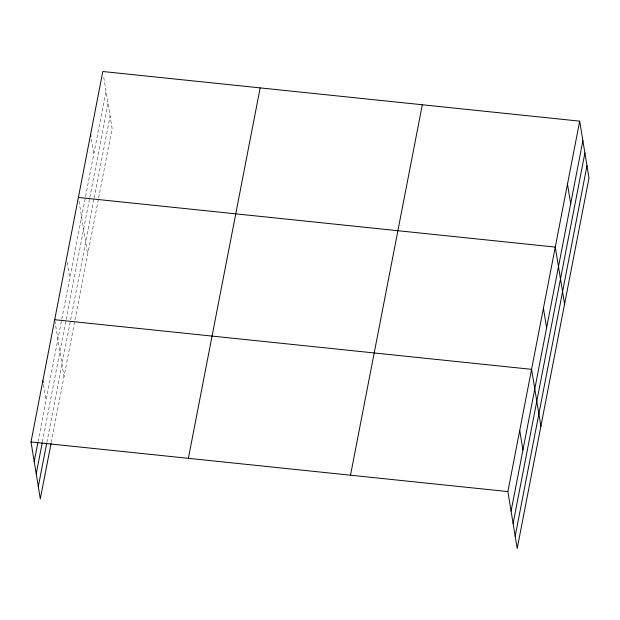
<?xml version="1.0" encoding="UTF-8"?>
<svg xmlns="http://www.w3.org/2000/svg" width="620" height="620" viewBox="0 0 620 620"><rect width="100%" height="100%" fill="white"/><g stroke="black" fill="none" stroke-linecap="round" stroke-linejoin="round"><path stroke-width="0.46" stroke-dasharray="3.1 2.33" d="M38.029 441.765L106.005 91.078M42.416 441.866L65.929 320.555M66.115 319.618L89.621 198.33M89.807 197.392L108.019 103.4M46.864 442.339L94.07 198.811M94.256 197.865L110.104 116.095M51.259 442.432L98.456 198.912M98.634 197.974L112.119 128.417L103.408 75.237M91.357 139.143L93.798 154.047M78.996 201.19L87.707 254.371M67.154 262.306L69.742 278.147M54.847 320.633L64.015 376.611M43.454 384.555L46.05 400.388"/><path stroke-width="0.93" d="M51.073 443.378L40.316 498.852L31 441.952L102.804 71.509L579.685 121.148L589 178.049L517.196 548.491L507.881 491.582L579.685 121.148M34.201 461.512L37.851 442.703M36.224 473.835L42.238 442.804M38.3 486.529L46.686 443.277M188.371 458.327L260.168 87.893M350.509 475.199L422.313 104.765M511.082 511.143L582.885 140.709M513.104 523.466L584.9 153.032M515.181 536.161L586.985 165.726M78.391 197.462L555.272 247.093L564.587 304.002M54.692 319.703L531.572 369.334L540.896 426.242M31 441.952L507.881 491.582M567.478 184.117L570.679 203.678M543.422 308.217L546.623 327.779M519.731 430.458L522.931 450.019M90.598 134.486L90.9 136.346M42.85 380.827L43.152 382.687"/></g></svg>
